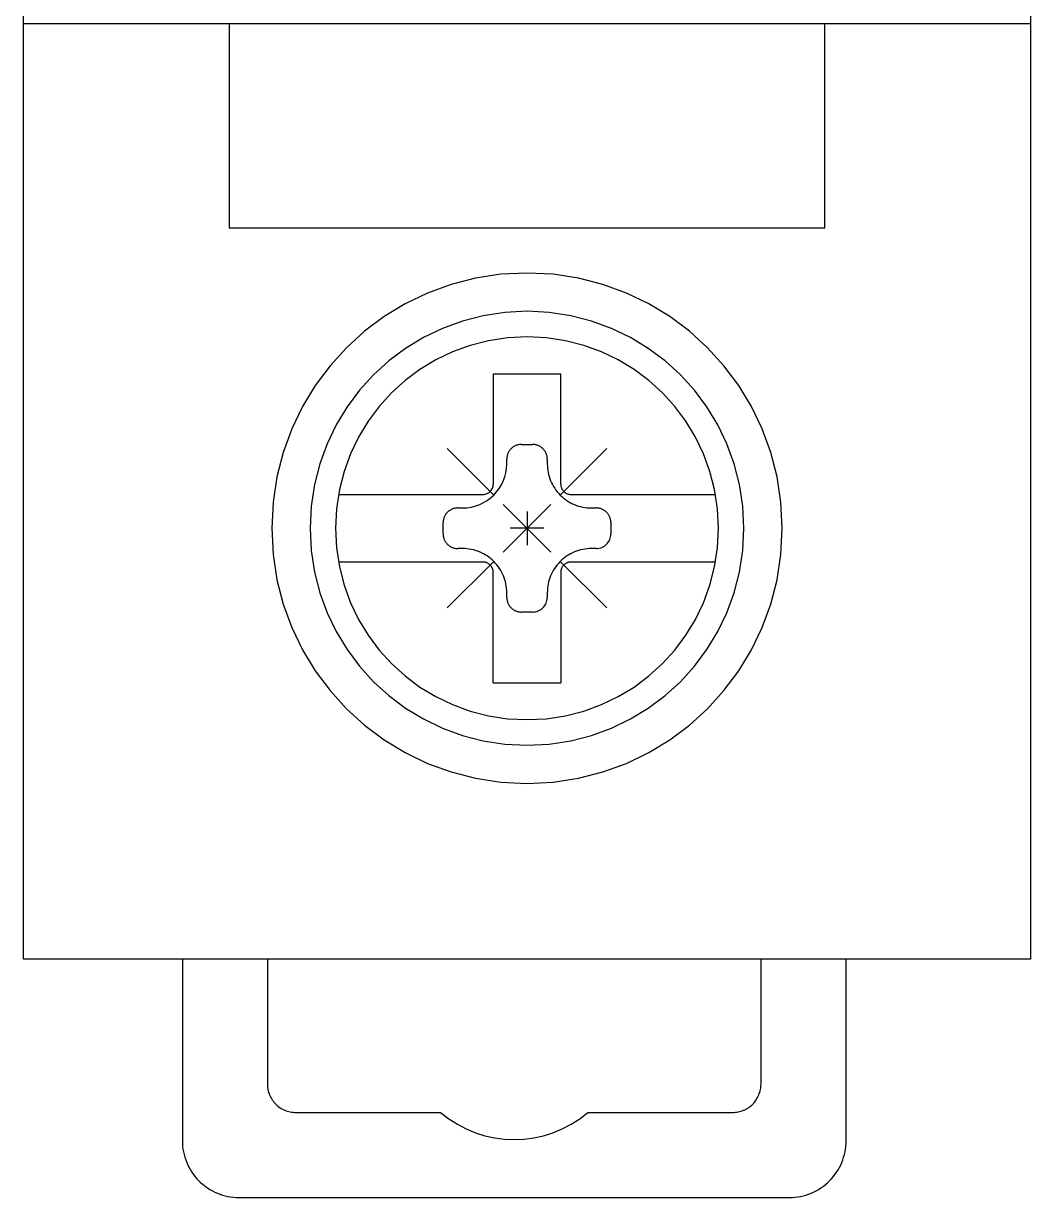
# Model space of a CAD drawing. Header units: millimetres. Extents: x 173893 to 258446, y -176540 to -123824.
# Drawn here: x 192783.02 to 192800.99, y -162010.49 to -161989.53 of the extents above; entities that cross this region are included whole.
import ezdxf

# ---------------------------------------------------------------- set-up
doc = ezdxf.new("R2010")
doc.units = ezdxf.units.MM
doc.header["$LTSCALE"] = 3

msp = doc.modelspace()

# ---------------------------------------------------------------- linework, layer by layer
for p, q in [((192783.023, -162006.235), (192783.023, -161926.754)), ((192800.995, -161926.754), (192800.995, -162006.235)), ((192783.023, -161989.529), (192800.995, -161989.529)), ((192786.693, -161989.529), (192786.693, -161993.174)), ((192797.324, -161993.174), (192797.324, -161989.529)), ((192786.693, -161993.174), (192797.324, -161993.174)), ((192791.09, -161994.076), (192790.654, -161994.188)), ((192791.543, -161994.007), (192791.09, -161994.076)), ((192792.009, -161993.984), (192791.543, -161994.007)), ((192792.474, -161994.007), (192792.009, -161993.984)), ((192792.009, -161993.984), (192792.009, -161993.984)), ((192792.927, -161994.076), (192792.474, -161994.007)), ((192793.363, -161994.188), (192792.927, -161994.076)), ((192790.654, -161994.188), (192790.235, -161994.342)), ((192793.782, -161994.342), (192793.363, -161994.188)), ((192789.837, -161994.534), (192789.461, -161994.762)), ((192790.235, -161994.342), (192789.837, -161994.534)), ((192794.18, -161994.534), (192793.782, -161994.342)), ((192794.556, -161994.762), (192794.18, -161994.534)), ((192791.228, -161994.746), (192790.857, -161994.841)), ((192791.613, -161994.687), (192791.228, -161994.746)), ((192792.009, -161994.667), (192791.613, -161994.687)), ((192792.404, -161994.687), (192792.009, -161994.667)), ((192792.009, -161994.667), (192792.009, -161994.667)), ((192792.789, -161994.746), (192792.404, -161994.687)), ((192793.16, -161994.841), (192792.789, -161994.746)), ((192789.461, -161994.762), (192789.11, -161995.024)), ((192790.857, -161994.841), (192790.501, -161994.972)), ((192793.516, -161994.972), (192793.16, -161994.841)), ((192794.907, -161995.024), (192794.556, -161994.762)), ((192789.11, -161995.024), (192788.787, -161995.318)), ((192790.162, -161995.135), (192789.843, -161995.329)), ((192790.501, -161994.972), (192790.162, -161995.135)), ((192791.659, -161995.14), (192791.32, -161995.192)), ((192792.009, -161995.123), (192791.659, -161995.14)), ((192792.358, -161995.14), (192792.009, -161995.123)), ((192792.009, -161995.123), (192792.009, -161995.123)), ((192792.697, -161995.192), (192792.358, -161995.14)), ((192793.854, -161995.135), (192793.516, -161994.972)), ((192794.174, -161995.329), (192793.854, -161995.135)), ((192795.23, -161995.318), (192794.907, -161995.024)), ((192788.787, -161995.318), (192788.493, -161995.642)), ((192789.843, -161995.329), (192789.545, -161995.552)), ((192790.992, -161995.276), (192790.678, -161995.391)), ((192791.32, -161995.192), (192790.992, -161995.276)), ((192793.025, -161995.276), (192792.697, -161995.192)), ((192793.339, -161995.391), (192793.025, -161995.276)), ((192794.472, -161995.552), (192794.174, -161995.329)), ((192795.524, -161995.642), (192795.23, -161995.318)), ((192789.545, -161995.552), (192789.27, -161995.802)), ((192790.38, -161995.535), (192790.098, -161995.706)), ((192790.678, -161995.391), (192790.38, -161995.535)), ((192793.637, -161995.535), (192793.339, -161995.391)), ((192793.919, -161995.706), (192793.637, -161995.535)), ((192794.747, -161995.802), (192794.472, -161995.552)), ((192788.493, -161995.642), (192788.23, -161995.993)), ((192790.098, -161995.706), (192789.835, -161995.903)), ((192791.405, -161995.782), (192791.405, -161997.754)), ((192791.405, -161995.782), (192792.612, -161995.782)), ((192792.612, -161997.754), (192792.612, -161995.782)), ((192794.182, -161995.903), (192793.919, -161995.706)), ((192795.787, -161995.993), (192795.524, -161995.642)), ((192788.23, -161995.993), (192788.002, -161996.368)), ((192789.27, -161995.802), (192789.02, -161996.076)), ((192789.835, -161995.903), (192789.592, -161996.124)), ((192794.425, -161996.124), (192794.182, -161995.903)), ((192794.997, -161996.076), (192794.747, -161995.802)), ((192796.015, -161996.368), (192795.787, -161995.993)), ((192789.02, -161996.076), (192788.797, -161996.375)), ((192789.592, -161996.124), (192789.372, -161996.366)), ((192794.645, -161996.366), (192794.425, -161996.124)), ((192795.22, -161996.375), (192794.997, -161996.076)), ((192788.002, -161996.368), (192787.81, -161996.767)), ((192788.797, -161996.375), (192788.603, -161996.694)), ((192789.372, -161996.366), (192789.175, -161996.629)), ((192794.842, -161996.629), (192794.645, -161996.366)), ((192795.414, -161996.694), (192795.22, -161996.375)), ((192796.207, -161996.767), (192796.015, -161996.368)), ((192789.175, -161996.629), (192789.004, -161996.911)), ((192795.013, -161996.911), (192794.842, -161996.629)), ((192787.81, -161996.767), (192787.657, -161997.185)), ((192788.603, -161996.694), (192788.44, -161997.033)), ((192795.577, -161997.033), (192795.414, -161996.694)), ((192796.36, -161997.185), (192796.207, -161996.767)), ((192788.44, -161997.033), (192788.31, -161997.388)), ((192789.004, -161996.911), (192788.86, -161997.21)), ((192791.845, -161997.051), (192791.833, -161997.055)), ((192791.858, -161997.049), (192791.845, -161997.051)), ((192791.87, -161997.046), (192791.858, -161997.049)), ((192791.883, -161997.045), (192791.87, -161997.046)), ((192791.896, -161997.044), (192791.883, -161997.045)), ((192791.909, -161997.044), (192791.896, -161997.044)), ((192791.909, -161997.044), (192791.909, -161997.044)), ((192791.909, -161997.044), (192792.108, -161997.044)), ((192792.121, -161997.044), (192792.108, -161997.044)), ((192792.134, -161997.045), (192792.121, -161997.044)), ((192792.147, -161997.046), (192792.134, -161997.045)), ((192792.16, -161997.049), (192792.147, -161997.046)), ((192792.172, -161997.051), (192792.16, -161997.049)), ((192792.184, -161997.055), (192792.172, -161997.051)), ((192795.157, -161997.21), (192795.013, -161996.911)), ((192795.707, -161997.388), (192795.577, -161997.033)), ((192787.657, -161997.185), (192787.545, -161997.622)), ((192788.86, -161997.21), (192788.745, -161997.524)), ((192790.586, -161997.117), (192791.405, -161997.937)), ((192791.652, -161997.254), (192791.649, -161997.267)), ((192791.654, -161997.242), (192791.652, -161997.254)), ((192791.658, -161997.23), (192791.654, -161997.242)), ((192791.662, -161997.217), (192791.658, -161997.23)), ((192791.667, -161997.205), (192791.662, -161997.217)), ((192791.672, -161997.194), (192791.667, -161997.205)), ((192791.677, -161997.182), (192791.672, -161997.194)), ((192791.684, -161997.171), (192791.677, -161997.182)), ((192791.691, -161997.16), (192791.684, -161997.171)), ((192791.698, -161997.15), (192791.691, -161997.16)), ((192791.706, -161997.14), (192791.698, -161997.15)), ((192791.714, -161997.13), (192791.706, -161997.14)), ((192791.724, -161997.12), (192791.714, -161997.13)), ((192791.733, -161997.111), (192791.724, -161997.12)), ((192791.724, -161997.12), (192791.724, -161997.12)), ((192791.743, -161997.103), (192791.733, -161997.111)), ((192791.753, -161997.095), (192791.743, -161997.103)), ((192791.763, -161997.088), (192791.753, -161997.095)), ((192791.774, -161997.081), (192791.763, -161997.088)), ((192791.785, -161997.074), (192791.774, -161997.081)), ((192791.797, -161997.069), (192791.785, -161997.074)), ((192791.809, -161997.063), (192791.797, -161997.069)), ((192791.821, -161997.059), (192791.809, -161997.063)), ((192791.833, -161997.055), (192791.821, -161997.059)), ((192792.197, -161997.059), (192792.184, -161997.055)), ((192792.209, -161997.063), (192792.197, -161997.059)), ((192792.22, -161997.069), (192792.209, -161997.063)), ((192792.232, -161997.074), (192792.22, -161997.069)), ((192792.243, -161997.081), (192792.232, -161997.074)), ((192792.254, -161997.088), (192792.243, -161997.081)), ((192792.264, -161997.095), (192792.254, -161997.088)), ((192792.275, -161997.103), (192792.264, -161997.095)), ((192792.284, -161997.111), (192792.275, -161997.103)), ((192792.294, -161997.12), (192792.284, -161997.111)), ((192792.303, -161997.13), (192792.294, -161997.12)), ((192792.294, -161997.12), (192792.294, -161997.12)), ((192792.311, -161997.14), (192792.303, -161997.13)), ((192792.319, -161997.15), (192792.311, -161997.14)), ((192792.327, -161997.16), (192792.319, -161997.15)), ((192792.333, -161997.171), (192792.327, -161997.16)), ((192792.34, -161997.182), (192792.333, -161997.171)), ((192792.345, -161997.194), (192792.34, -161997.182)), ((192792.351, -161997.205), (192792.345, -161997.194)), ((192792.355, -161997.217), (192792.351, -161997.205)), ((192792.359, -161997.23), (192792.355, -161997.217)), ((192792.363, -161997.242), (192792.359, -161997.23)), ((192792.366, -161997.254), (192792.363, -161997.242)), ((192792.368, -161997.267), (192792.366, -161997.254)), ((192792.612, -161997.937), (192793.431, -161997.117)), ((192795.272, -161997.524), (192795.157, -161997.21)), ((192796.472, -161997.622), (192796.36, -161997.185)), ((192788.31, -161997.388), (192788.214, -161997.76)), ((192791.631, -161997.549), (192791.642, -161997.471)), ((192791.642, -161997.471), (192791.647, -161997.391)), ((192791.648, -161997.28), (192791.647, -161997.293)), ((192791.647, -161997.293), (192791.647, -161997.306)), ((192791.647, -161997.391), (192791.647, -161997.306)), ((192791.649, -161997.267), (192791.648, -161997.28)), ((192792.369, -161997.28), (192792.368, -161997.267)), ((192792.37, -161997.293), (192792.369, -161997.28)), ((192792.371, -161997.306), (192792.37, -161997.293)), ((192792.371, -161997.306), (192792.371, -161997.391)), ((192792.371, -161997.306), (192792.371, -161997.306)), ((192792.371, -161997.391), (192792.371, -161997.391)), ((192792.371, -161997.391), (192792.372, -161997.43)), ((192792.372, -161997.43), (192792.374, -161997.468)), ((192792.374, -161997.468), (192792.379, -161997.507)), ((192795.803, -161997.76), (192795.707, -161997.388)), ((192787.545, -161997.622), (192787.476, -161998.074)), ((192788.745, -161997.524), (192788.661, -161997.851)), ((192791.585, -161997.697), (192791.611, -161997.625)), ((192791.611, -161997.625), (192791.631, -161997.549)), ((192792.379, -161997.507), (192792.386, -161997.545)), ((192792.386, -161997.545), (192792.394, -161997.582)), ((192792.394, -161997.582), (192792.405, -161997.619)), ((192792.405, -161997.619), (192792.417, -161997.656)), ((192792.417, -161997.656), (192792.431, -161997.692)), ((192795.356, -161997.851), (192795.272, -161997.524)), ((192796.541, -161998.074), (192796.472, -161997.622)), ((192788.214, -161997.76), (192788.156, -161998.144)), ((192788.661, -161997.851), (192788.609, -161998.191)), ((192791.339, -161997.895), (192791.352, -161997.883)), ((192791.352, -161997.883), (192791.363, -161997.87)), ((192791.363, -161997.87), (192791.374, -161997.856)), ((192791.374, -161997.856), (192791.383, -161997.841)), ((192791.383, -161997.841), (192791.391, -161997.825)), ((192791.391, -161997.825), (192791.397, -161997.808)), ((192791.397, -161997.808), (192791.402, -161997.791)), ((192791.402, -161997.791), (192791.404, -161997.773)), ((192791.404, -161997.773), (192791.405, -161997.754)), ((192791.416, -161997.947), (192791.467, -161997.891)), ((192791.467, -161997.891), (192791.512, -161997.831)), ((192791.512, -161997.831), (192791.551, -161997.766)), ((192791.551, -161997.766), (192791.585, -161997.697)), ((192792.431, -161997.692), (192792.446, -161997.727)), ((192792.446, -161997.727), (192792.463, -161997.761)), ((192792.463, -161997.761), (192792.482, -161997.795)), ((192792.482, -161997.795), (192792.503, -161997.827)), ((192792.503, -161997.827), (192792.525, -161997.859)), ((192792.525, -161997.859), (192792.549, -161997.889)), ((192792.549, -161997.889), (192792.574, -161997.919)), ((192792.612, -161997.754), (192792.612, -161997.754)), ((192792.612, -161997.754), (192792.612, -161997.763)), ((192792.612, -161997.763), (192792.613, -161997.772)), ((192792.613, -161997.772), (192792.614, -161997.781)), ((192792.614, -161997.781), (192792.615, -161997.79)), ((192792.615, -161997.79), (192792.617, -161997.798)), ((192792.617, -161997.798), (192792.62, -161997.807)), ((192792.62, -161997.807), (192792.622, -161997.816)), ((192792.622, -161997.816), (192792.626, -161997.824)), ((192792.626, -161997.824), (192792.629, -161997.832)), ((192792.629, -161997.832), (192792.633, -161997.84)), ((192792.633, -161997.84), (192792.638, -161997.848)), ((192792.638, -161997.848), (192792.642, -161997.855)), ((192792.642, -161997.855), (192792.648, -161997.863)), ((192792.648, -161997.863), (192792.653, -161997.87)), ((192792.653, -161997.87), (192792.659, -161997.876)), ((192792.659, -161997.876), (192792.665, -161997.883)), ((192792.665, -161997.883), (192792.665, -161997.883)), ((192792.665, -161997.883), (192792.672, -161997.889)), ((192792.672, -161997.889), (192792.679, -161997.895)), ((192795.408, -161998.191), (192795.356, -161997.851)), ((192795.861, -161998.144), (192795.803, -161997.76)), ((192787.476, -161998.074), (192787.452, -161998.54)), ((192788.645, -161997.937), (192791.223, -161997.937)), ((192791.166, -161998.116), (192791.234, -161998.083)), ((192791.223, -161997.937), (192791.242, -161997.935)), ((192791.223, -161997.937), (192791.223, -161997.937)), ((192791.234, -161998.083), (192791.299, -161998.043)), ((192791.242, -161997.935), (192791.26, -161997.933)), ((192791.26, -161997.933), (192791.277, -161997.928)), ((192791.277, -161997.928), (192791.294, -161997.922)), ((192791.294, -161997.922), (192791.31, -161997.914)), ((192791.299, -161998.043), (192791.36, -161997.998)), ((192791.31, -161997.914), (192791.325, -161997.905)), ((192791.325, -161997.905), (192791.339, -161997.895)), ((192791.36, -161997.998), (192791.416, -161997.947)), ((192792.574, -161997.919), (192792.601, -161997.947)), ((192792.601, -161997.947), (192792.601, -161997.947)), ((192792.601, -161997.947), (192792.63, -161997.974)), ((192792.63, -161997.974), (192792.659, -161998)), ((192792.659, -161998), (192792.689, -161998.023)), ((192792.679, -161997.895), (192792.686, -161997.901)), ((192792.686, -161997.901), (192792.693, -161997.906)), ((192792.689, -161998.023), (192792.721, -161998.046)), ((192792.693, -161997.906), (192792.7, -161997.911)), ((192792.7, -161997.911), (192792.708, -161997.915)), ((192792.708, -161997.915), (192792.716, -161997.919)), ((192792.716, -161997.919), (192792.724, -161997.923)), ((192792.721, -161998.046), (192792.754, -161998.066)), ((192792.724, -161997.923), (192792.733, -161997.926)), ((192792.733, -161997.926), (192792.741, -161997.929)), ((192792.741, -161997.929), (192792.75, -161997.931)), ((192792.75, -161997.931), (192792.758, -161997.933)), ((192792.754, -161998.066), (192792.787, -161998.085)), ((192792.758, -161997.933), (192792.767, -161997.934)), ((192792.767, -161997.934), (192792.776, -161997.936)), ((192792.776, -161997.936), (192792.785, -161997.936)), ((192792.785, -161997.936), (192792.794, -161997.937)), ((192792.787, -161998.085), (192792.821, -161998.102)), ((192792.794, -161997.937), (192795.372, -161997.937)), ((192796.565, -161998.54), (192796.541, -161998.074)), ((192788.156, -161998.144), (192788.136, -161998.54)), ((192788.609, -161998.191), (192788.591, -161998.54)), ((192790.549, -161998.305), (192790.543, -161998.317)), ((192790.556, -161998.295), (192790.549, -161998.305)), ((192790.563, -161998.284), (192790.556, -161998.295)), ((192790.572, -161998.274), (192790.563, -161998.284)), ((192790.58, -161998.264), (192790.572, -161998.274)), ((192790.589, -161998.255), (192790.58, -161998.264)), ((192790.598, -161998.246), (192790.589, -161998.255)), ((192790.589, -161998.255), (192790.589, -161998.255)), ((192790.608, -161998.237), (192790.598, -161998.246)), ((192790.618, -161998.229), (192790.608, -161998.237)), ((192790.629, -161998.222), (192790.618, -161998.229)), ((192790.64, -161998.215), (192790.629, -161998.222)), ((192790.651, -161998.209), (192790.64, -161998.215)), ((192790.662, -161998.203), (192790.651, -161998.209)), ((192790.674, -161998.198), (192790.662, -161998.203)), ((192790.686, -161998.193), (192790.674, -161998.198)), ((192790.698, -161998.189), (192790.686, -161998.193)), ((192790.71, -161998.186), (192790.698, -161998.189)), ((192790.723, -161998.183), (192790.71, -161998.186)), ((192790.736, -161998.181), (192790.723, -161998.183)), ((192790.749, -161998.179), (192790.736, -161998.181)), ((192790.761, -161998.178), (192790.749, -161998.179)), ((192790.775, -161998.178), (192790.761, -161998.178)), ((192790.775, -161998.178), (192790.859, -161998.178)), ((192790.775, -161998.178), (192790.775, -161998.178)), ((192790.859, -161998.178), (192790.94, -161998.174)), ((192790.859, -161998.178), (192790.859, -161998.178)), ((192790.94, -161998.174), (192791.018, -161998.162)), ((192791.018, -161998.162), (192791.093, -161998.142)), ((192791.093, -161998.142), (192791.166, -161998.116)), ((192791.582, -161998.967), (192792.435, -161998.113)), ((192791.582, -161998.113), (192792.435, -161998.967)), ((192792.009, -161998.238), (192792.009, -161998.842)), ((192792.821, -161998.102), (192792.857, -161998.118)), ((192792.857, -161998.118), (192792.892, -161998.132)), ((192792.892, -161998.132), (192792.929, -161998.144)), ((192792.929, -161998.144), (192792.966, -161998.154)), ((192792.966, -161998.154), (192793.004, -161998.163)), ((192793.004, -161998.163), (192793.042, -161998.169)), ((192793.042, -161998.169), (192793.08, -161998.174)), ((192793.08, -161998.174), (192793.119, -161998.177)), ((192793.119, -161998.177), (192793.158, -161998.178)), ((192793.158, -161998.178), (192793.243, -161998.178)), ((192793.256, -161998.178), (192793.243, -161998.178)), ((192793.269, -161998.179), (192793.256, -161998.178)), ((192793.281, -161998.181), (192793.269, -161998.179)), ((192793.294, -161998.183), (192793.281, -161998.181)), ((192793.307, -161998.186), (192793.294, -161998.183)), ((192793.319, -161998.189), (192793.307, -161998.186)), ((192793.331, -161998.193), (192793.319, -161998.189)), ((192793.343, -161998.198), (192793.331, -161998.193)), ((192793.355, -161998.203), (192793.343, -161998.198)), ((192793.366, -161998.209), (192793.355, -161998.203)), ((192793.377, -161998.215), (192793.366, -161998.209)), ((192793.388, -161998.222), (192793.377, -161998.215)), ((192793.399, -161998.229), (192793.388, -161998.222)), ((192793.409, -161998.237), (192793.399, -161998.229)), ((192793.419, -161998.246), (192793.409, -161998.237)), ((192793.428, -161998.255), (192793.419, -161998.246)), ((192793.437, -161998.264), (192793.428, -161998.255)), ((192793.428, -161998.255), (192793.428, -161998.255)), ((192793.446, -161998.274), (192793.437, -161998.264)), ((192793.454, -161998.284), (192793.446, -161998.274)), ((192793.461, -161998.295), (192793.454, -161998.284)), ((192793.468, -161998.305), (192793.461, -161998.295)), ((192793.474, -161998.317), (192793.468, -161998.305)), ((192795.426, -161998.54), (192795.408, -161998.191)), ((192795.881, -161998.54), (192795.861, -161998.144)), ((192790.513, -161998.414), (192790.512, -161998.427)), ((192790.512, -161998.427), (192790.512, -161998.44)), ((192790.512, -161998.64), (192790.512, -161998.44)), ((192790.515, -161998.401), (192790.513, -161998.414)), ((192790.517, -161998.389), (192790.515, -161998.401)), ((192790.52, -161998.376), (192790.517, -161998.389)), ((192790.523, -161998.364), (192790.52, -161998.376)), ((192790.527, -161998.352), (192790.523, -161998.364)), ((192790.532, -161998.34), (192790.527, -161998.352)), ((192790.537, -161998.328), (192790.532, -161998.34)), ((192790.543, -161998.317), (192790.537, -161998.328)), ((192793.48, -161998.328), (192793.474, -161998.317)), ((192793.485, -161998.34), (192793.48, -161998.328)), ((192793.49, -161998.352), (192793.485, -161998.34)), ((192793.494, -161998.364), (192793.49, -161998.352)), ((192793.497, -161998.376), (192793.494, -161998.364)), ((192793.5, -161998.389), (192793.497, -161998.376)), ((192793.502, -161998.401), (192793.5, -161998.389)), ((192793.504, -161998.414), (192793.502, -161998.401)), ((192793.505, -161998.427), (192793.504, -161998.414)), ((192793.505, -161998.44), (192793.505, -161998.427)), ((192793.505, -161998.44), (192793.505, -161998.44)), ((192793.505, -161998.44), (192793.505, -161998.64)), ((192787.452, -161998.54), (192787.452, -161998.54)), ((192787.452, -161998.54), (192787.476, -161999.006)), ((192788.136, -161998.54), (192788.136, -161998.54)), ((192788.136, -161998.54), (192788.156, -161998.936)), ((192788.591, -161998.54), (192788.591, -161998.54)), ((192788.591, -161998.54), (192788.609, -161998.889)), ((192790.512, -161998.64), (192790.512, -161998.64)), ((192790.512, -161998.64), (192790.512, -161998.653)), ((192790.512, -161998.653), (192790.513, -161998.666)), ((192790.513, -161998.666), (192790.515, -161998.678)), ((192790.515, -161998.678), (192790.517, -161998.691)), ((192790.517, -161998.691), (192790.52, -161998.704)), ((192790.52, -161998.704), (192790.523, -161998.716)), ((192790.523, -161998.716), (192790.527, -161998.728)), ((192790.527, -161998.728), (192790.532, -161998.74)), ((192792.31, -161998.54), (192791.707, -161998.54)), ((192793.485, -161998.742), (192793.493, -161998.718)), ((192793.493, -161998.718), (192793.5, -161998.693)), ((192793.5, -161998.693), (192793.504, -161998.667)), ((192793.504, -161998.667), (192793.505, -161998.64)), ((192795.408, -161998.889), (192795.426, -161998.54)), ((192795.426, -161998.54), (192795.426, -161998.54)), ((192795.861, -161998.936), (192795.881, -161998.54)), ((192795.881, -161998.54), (192795.881, -161998.54)), ((192796.541, -161999.006), (192796.565, -161998.54)), ((192796.565, -161998.54), (192796.565, -161998.54)), ((192788.156, -161998.936), (192788.214, -161999.321)), ((192788.609, -161998.889), (192788.661, -161999.229)), ((192790.532, -161998.74), (192790.537, -161998.752)), ((192790.537, -161998.752), (192790.543, -161998.763)), ((192790.543, -161998.763), (192790.549, -161998.774)), ((192790.549, -161998.774), (192790.556, -161998.785)), ((192790.556, -161998.785), (192790.563, -161998.796)), ((192790.563, -161998.796), (192790.572, -161998.806)), ((192790.572, -161998.806), (192790.58, -161998.816)), ((192790.58, -161998.816), (192790.589, -161998.825)), ((192790.589, -161998.825), (192790.589, -161998.825)), ((192790.589, -161998.825), (192790.598, -161998.834)), ((192790.598, -161998.834), (192790.608, -161998.843)), ((192790.608, -161998.843), (192790.618, -161998.851)), ((192790.618, -161998.851), (192790.629, -161998.858)), ((192790.629, -161998.858), (192790.64, -161998.865)), ((192790.64, -161998.865), (192790.651, -161998.871)), ((192790.651, -161998.871), (192790.662, -161998.877)), ((192790.662, -161998.877), (192790.674, -161998.882)), ((192790.674, -161998.882), (192790.686, -161998.887)), ((192790.686, -161998.887), (192790.698, -161998.891)), ((192790.698, -161998.891), (192790.71, -161998.894)), ((192790.71, -161998.894), (192790.723, -161998.897)), ((192790.723, -161998.897), (192790.736, -161998.899)), ((192790.736, -161998.899), (192790.749, -161998.901)), ((192790.749, -161998.901), (192790.761, -161998.902)), ((192790.761, -161998.902), (192790.775, -161998.902)), ((192790.859, -161998.902), (192790.775, -161998.902)), ((192790.898, -161998.903), (192790.859, -161998.902)), ((192790.937, -161998.906), (192790.898, -161998.903)), ((192790.975, -161998.911), (192790.937, -161998.906)), ((192791.014, -161998.917), (192790.975, -161998.911)), ((192791.051, -161998.926), (192791.014, -161998.917)), ((192791.088, -161998.936), (192791.051, -161998.926)), ((192791.125, -161998.948), (192791.088, -161998.936)), ((192792.929, -161998.936), (192792.892, -161998.948)), ((192792.966, -161998.926), (192792.929, -161998.936)), ((192793.004, -161998.917), (192792.966, -161998.926)), ((192793.042, -161998.911), (192793.004, -161998.917)), ((192793.08, -161998.906), (192793.042, -161998.911)), ((192793.119, -161998.903), (192793.08, -161998.906)), ((192793.158, -161998.902), (192793.119, -161998.903)), ((192793.243, -161998.902), (192793.158, -161998.902)), ((192793.158, -161998.902), (192793.158, -161998.902)), ((192793.243, -161998.902), (192793.269, -161998.901)), ((192793.243, -161998.902), (192793.243, -161998.902)), ((192793.269, -161998.901), (192793.296, -161998.897)), ((192793.296, -161998.897), (192793.321, -161998.89)), ((192793.321, -161998.89), (192793.345, -161998.882)), ((192793.345, -161998.882), (192793.368, -161998.87)), ((192793.368, -161998.87), (192793.389, -161998.857)), ((192793.389, -161998.857), (192793.41, -161998.842)), ((192793.41, -161998.842), (192793.428, -161998.825)), ((192793.428, -161998.825), (192793.445, -161998.807)), ((192793.445, -161998.807), (192793.46, -161998.786)), ((192793.46, -161998.786), (192793.473, -161998.765)), ((192793.473, -161998.765), (192793.485, -161998.742)), ((192795.356, -161999.229), (192795.408, -161998.889)), ((192795.803, -161999.321), (192795.861, -161998.936)), ((192787.476, -161999.006), (192787.545, -161999.458)), ((192791.223, -161999.144), (192788.645, -161999.144)), ((192790.586, -161999.963), (192791.405, -161999.144)), ((192791.161, -161998.962), (192791.125, -161998.948)), ((192791.196, -161998.978), (192791.161, -161998.962)), ((192791.23, -161998.995), (192791.196, -161998.978)), ((192791.232, -161999.144), (192791.223, -161999.144)), ((192791.263, -161999.014), (192791.23, -161998.995)), ((192791.241, -161999.145), (192791.232, -161999.144)), ((192791.25, -161999.146), (192791.241, -161999.145)), ((192791.259, -161999.147), (192791.25, -161999.146)), ((192791.267, -161999.149), (192791.259, -161999.147)), ((192791.296, -161999.034), (192791.263, -161999.014)), ((192791.328, -161999.057), (192791.296, -161999.034)), ((192791.358, -161999.08), (192791.328, -161999.057)), ((192791.388, -161999.106), (192791.358, -161999.08)), ((192791.416, -161999.133), (192791.388, -161999.106)), ((192791.443, -161999.161), (192791.416, -161999.133)), ((192791.416, -161999.133), (192791.416, -161999.133)), ((192792.601, -161999.133), (192792.574, -161999.161)), ((192792.63, -161999.106), (192792.601, -161999.133)), ((192792.601, -161999.133), (192792.601, -161999.133)), ((192792.612, -161999.144), (192793.431, -161999.963)), ((192792.659, -161999.08), (192792.63, -161999.106)), ((192792.689, -161999.057), (192792.659, -161999.08)), ((192792.721, -161999.034), (192792.689, -161999.057)), ((192792.754, -161999.014), (192792.721, -161999.034)), ((192792.758, -161999.147), (192792.75, -161999.149)), ((192792.787, -161998.995), (192792.754, -161999.014)), ((192792.767, -161999.146), (192792.758, -161999.147)), ((192792.776, -161999.145), (192792.767, -161999.146)), ((192792.785, -161999.144), (192792.776, -161999.145)), ((192792.794, -161999.144), (192792.785, -161999.144)), ((192792.821, -161998.978), (192792.787, -161998.995)), ((192792.794, -161999.144), (192792.794, -161999.144)), ((192795.372, -161999.144), (192792.794, -161999.144)), ((192792.857, -161998.962), (192792.821, -161998.978)), ((192792.892, -161998.948), (192792.857, -161998.962)), ((192796.472, -161999.458), (192796.541, -161999.006)), ((192788.214, -161999.321), (192788.31, -161999.692)), ((192788.661, -161999.229), (192788.745, -161999.556)), ((192791.276, -161999.151), (192791.267, -161999.149)), ((192791.284, -161999.154), (192791.276, -161999.151)), ((192791.293, -161999.158), (192791.284, -161999.154)), ((192791.301, -161999.161), (192791.293, -161999.158)), ((192791.309, -161999.165), (192791.301, -161999.161)), ((192791.316, -161999.169), (192791.309, -161999.165)), ((192791.324, -161999.174), (192791.316, -161999.169)), ((192791.331, -161999.179), (192791.324, -161999.174)), ((192791.338, -161999.185), (192791.331, -161999.179)), ((192791.345, -161999.191), (192791.338, -161999.185)), ((192791.352, -161999.197), (192791.345, -161999.191)), ((192791.358, -161999.204), (192791.352, -161999.197)), ((192791.352, -161999.197), (192791.352, -161999.197)), ((192791.364, -161999.21), (192791.358, -161999.204)), ((192791.369, -161999.217), (192791.364, -161999.21)), ((192791.375, -161999.225), (192791.369, -161999.217)), ((192791.379, -161999.232), (192791.375, -161999.225)), ((192791.384, -161999.24), (192791.379, -161999.232)), ((192791.388, -161999.248), (192791.384, -161999.24)), ((192791.391, -161999.256), (192791.388, -161999.248)), ((192791.395, -161999.264), (192791.391, -161999.256)), ((192791.397, -161999.273), (192791.395, -161999.264)), ((192791.4, -161999.281), (192791.397, -161999.273)), ((192791.402, -161999.29), (192791.4, -161999.281)), ((192791.403, -161999.299), (192791.402, -161999.29)), ((192791.404, -161999.308), (192791.403, -161999.299)), ((192791.405, -161999.317), (192791.404, -161999.308)), ((192791.405, -161999.326), (192791.405, -161999.317)), ((192791.405, -161999.326), (192791.405, -161999.326)), ((192791.405, -162001.298), (192791.405, -161999.326)), ((192791.468, -161999.191), (192791.443, -161999.161)), ((192791.492, -161999.221), (192791.468, -161999.191)), ((192791.514, -161999.253), (192791.492, -161999.221)), ((192791.535, -161999.285), (192791.514, -161999.253)), ((192791.554, -161999.319), (192791.535, -161999.285)), ((192791.571, -161999.353), (192791.554, -161999.319)), ((192791.587, -161999.388), (192791.571, -161999.353)), ((192792.446, -161999.353), (192792.431, -161999.388)), ((192792.463, -161999.319), (192792.446, -161999.353)), ((192792.482, -161999.285), (192792.463, -161999.319)), ((192792.503, -161999.253), (192792.482, -161999.285)), ((192792.525, -161999.221), (192792.503, -161999.253)), ((192792.549, -161999.191), (192792.525, -161999.221)), ((192792.574, -161999.161), (192792.549, -161999.191)), ((192792.613, -161999.308), (192792.612, -161999.317)), ((192792.612, -161999.317), (192792.612, -161999.326)), ((192792.612, -161999.326), (192792.612, -162001.298)), ((192792.614, -161999.299), (192792.613, -161999.308)), ((192792.615, -161999.29), (192792.614, -161999.299)), ((192792.617, -161999.281), (192792.615, -161999.29)), ((192792.62, -161999.273), (192792.617, -161999.281)), ((192792.622, -161999.264), (192792.62, -161999.273)), ((192792.626, -161999.256), (192792.622, -161999.264)), ((192792.629, -161999.248), (192792.626, -161999.256)), ((192792.633, -161999.24), (192792.629, -161999.248)), ((192792.638, -161999.232), (192792.633, -161999.24)), ((192792.642, -161999.225), (192792.638, -161999.232)), ((192792.648, -161999.217), (192792.642, -161999.225)), ((192792.653, -161999.21), (192792.648, -161999.217)), ((192792.659, -161999.204), (192792.653, -161999.21)), ((192792.665, -161999.197), (192792.659, -161999.204)), ((192792.672, -161999.191), (192792.665, -161999.197)), ((192792.665, -161999.197), (192792.665, -161999.197)), ((192792.679, -161999.185), (192792.672, -161999.191)), ((192792.686, -161999.179), (192792.679, -161999.185)), ((192792.693, -161999.174), (192792.686, -161999.179)), ((192792.7, -161999.169), (192792.693, -161999.174)), ((192792.708, -161999.165), (192792.7, -161999.169)), ((192792.716, -161999.161), (192792.708, -161999.165)), ((192792.724, -161999.158), (192792.716, -161999.161)), ((192792.733, -161999.154), (192792.724, -161999.158)), ((192792.741, -161999.151), (192792.733, -161999.154)), ((192792.75, -161999.149), (192792.741, -161999.151)), ((192795.272, -161999.556), (192795.356, -161999.229)), ((192795.707, -161999.692), (192795.803, -161999.321)), ((192787.545, -161999.458), (192787.657, -161999.895)), ((192788.745, -161999.556), (192788.86, -161999.87)), ((192791.6, -161999.424), (192791.587, -161999.388)), ((192791.612, -161999.46), (192791.6, -161999.424)), ((192791.623, -161999.497), (192791.612, -161999.46)), ((192791.631, -161999.535), (192791.623, -161999.497)), ((192791.638, -161999.573), (192791.631, -161999.535)), ((192792.386, -161999.535), (192792.379, -161999.573)), ((192792.394, -161999.497), (192792.386, -161999.535)), ((192792.405, -161999.46), (192792.394, -161999.497)), ((192792.417, -161999.424), (192792.405, -161999.46)), ((192792.431, -161999.388), (192792.417, -161999.424)), ((192795.157, -161999.87), (192795.272, -161999.556)), ((192796.36, -161999.895), (192796.472, -161999.458)), ((192788.31, -161999.692), (192788.44, -162000.048)), ((192791.643, -161999.612), (192791.638, -161999.573)), ((192791.646, -161999.65), (192791.643, -161999.612)), ((192791.647, -161999.69), (192791.646, -161999.65)), ((192791.647, -161999.774), (192791.647, -161999.69)), ((192791.647, -161999.69), (192791.647, -161999.69)), ((192791.647, -161999.774), (192791.647, -161999.774)), ((192791.647, -161999.774), (192791.647, -161999.787)), ((192792.369, -161999.801), (192792.371, -161999.774)), ((192792.372, -161999.65), (192792.371, -161999.69)), ((192792.371, -161999.69), (192792.371, -161999.774)), ((192792.374, -161999.612), (192792.372, -161999.65)), ((192792.379, -161999.573), (192792.374, -161999.612)), ((192795.577, -162000.048), (192795.707, -161999.692)), ((192787.657, -161999.895), (192787.81, -162000.313)), ((192788.86, -161999.87), (192789.004, -162000.169)), ((192791.647, -161999.787), (192791.648, -161999.8)), ((192791.648, -161999.8), (192791.649, -161999.813)), ((192791.649, -161999.813), (192791.652, -161999.826)), ((192791.652, -161999.826), (192791.654, -161999.838)), ((192791.654, -161999.838), (192791.658, -161999.85)), ((192791.658, -161999.85), (192791.662, -161999.862)), ((192791.662, -161999.862), (192791.667, -161999.875)), ((192791.667, -161999.875), (192791.672, -161999.886)), ((192791.672, -161999.886), (192791.677, -161999.898)), ((192791.677, -161999.898), (192791.684, -161999.909)), ((192791.684, -161999.909), (192791.691, -161999.92)), ((192791.691, -161999.92), (192791.698, -161999.93)), ((192791.698, -161999.93), (192791.706, -161999.94)), ((192791.706, -161999.94), (192791.714, -161999.95)), ((192791.714, -161999.95), (192791.724, -161999.96)), ((192791.724, -161999.96), (192791.724, -161999.96)), ((192791.724, -161999.96), (192791.733, -161999.969)), ((192791.733, -161999.969), (192791.743, -161999.977)), ((192791.743, -161999.977), (192791.753, -161999.985)), ((192791.753, -161999.985), (192791.763, -161999.992)), ((192792.255, -161999.992), (192792.275, -161999.977)), ((192792.275, -161999.977), (192792.294, -161999.96)), ((192792.294, -161999.96), (192792.311, -161999.941)), ((192792.311, -161999.941), (192792.326, -161999.921)), ((192792.326, -161999.921), (192792.339, -161999.899)), ((192792.339, -161999.899), (192792.35, -161999.876)), ((192792.35, -161999.876), (192792.359, -161999.852)), ((192792.359, -161999.852), (192792.365, -161999.827)), ((192792.365, -161999.827), (192792.369, -161999.801)), ((192795.013, -162000.169), (192795.157, -161999.87)), ((192796.207, -162000.314), (192796.36, -161999.895)), ((192788.44, -162000.048), (192788.603, -162000.386)), ((192789.004, -162000.169), (192789.175, -162000.451)), ((192791.763, -161999.992), (192791.774, -161999.999)), ((192791.774, -161999.999), (192791.785, -162000.006)), ((192791.785, -162000.006), (192791.797, -162000.011)), ((192791.797, -162000.011), (192791.809, -162000.017)), ((192791.809, -162000.017), (192791.821, -162000.021)), ((192791.821, -162000.021), (192791.833, -162000.025)), ((192791.833, -162000.025), (192791.845, -162000.028)), ((192791.845, -162000.028), (192791.858, -162000.031)), ((192791.858, -162000.031), (192791.87, -162000.034)), ((192791.87, -162000.034), (192791.883, -162000.035)), ((192791.883, -162000.035), (192791.896, -162000.036)), ((192791.896, -162000.036), (192791.909, -162000.037)), ((192792.108, -162000.037), (192791.909, -162000.037)), ((192792.108, -162000.037), (192792.135, -162000.035)), ((192792.108, -162000.037), (192792.108, -162000.037)), ((192792.135, -162000.035), (192792.161, -162000.031)), ((192792.161, -162000.031), (192792.186, -162000.025)), ((192792.186, -162000.025), (192792.21, -162000.016)), ((192792.21, -162000.016), (192792.233, -162000.005)), ((192792.233, -162000.005), (192792.255, -161999.992)), ((192794.842, -162000.451), (192795.013, -162000.169)), ((192795.414, -162000.386), (192795.577, -162000.048)), ((192787.81, -162000.313), (192788.002, -162000.712)), ((192788.603, -162000.386), (192788.797, -162000.705)), ((192795.22, -162000.705), (192795.414, -162000.386)), ((192796.015, -162000.712), (192796.207, -162000.314)), ((192789.175, -162000.451), (192789.372, -162000.714)), ((192794.645, -162000.714), (192794.842, -162000.451)), ((192788.002, -162000.712), (192788.23, -162001.087)), ((192788.797, -162000.705), (192789.02, -162001.003)), ((192789.372, -162000.714), (192789.592, -162000.956)), ((192794.425, -162000.956), (192794.645, -162000.714)), ((192794.997, -162001.003), (192795.22, -162000.705)), ((192795.787, -162001.087), (192796.015, -162000.712)), ((192789.02, -162001.003), (192789.27, -162001.279)), ((192789.592, -162000.956), (192789.835, -162001.177)), ((192794.182, -162001.177), (192794.425, -162000.956)), ((192794.747, -162001.279), (192794.997, -162001.003)), ((192788.23, -162001.087), (192788.493, -162001.438)), ((192789.835, -162001.177), (192790.098, -162001.374)), ((192793.919, -162001.374), (192794.182, -162001.177)), ((192795.524, -162001.438), (192795.787, -162001.087)), ((192788.493, -162001.438), (192788.787, -162001.762)), ((192789.27, -162001.279), (192789.545, -162001.528)), ((192790.098, -162001.374), (192790.38, -162001.545)), ((192791.405, -162001.298), (192792.612, -162001.298)), ((192793.637, -162001.545), (192793.919, -162001.374)), ((192794.472, -162001.528), (192794.747, -162001.279)), ((192795.23, -162001.762), (192795.524, -162001.438)), ((192789.545, -162001.528), (192789.843, -162001.751)), ((192790.38, -162001.545), (192790.678, -162001.689)), ((192793.339, -162001.689), (192793.637, -162001.545)), ((192794.174, -162001.751), (192794.472, -162001.528)), ((192788.787, -162001.762), (192789.11, -162002.056)), ((192789.843, -162001.751), (192790.162, -162001.945)), ((192790.678, -162001.689), (192790.992, -162001.803)), ((192790.992, -162001.803), (192791.32, -162001.888)), ((192792.697, -162001.888), (192793.025, -162001.803)), ((192793.025, -162001.803), (192793.339, -162001.689)), ((192793.854, -162001.945), (192794.174, -162001.751)), ((192794.907, -162002.056), (192795.23, -162001.762)), ((192789.11, -162002.056), (192789.461, -162002.318)), ((192790.162, -162001.945), (192790.501, -162002.109)), ((192791.32, -162001.888), (192791.659, -162001.94)), ((192791.659, -162001.94), (192792.009, -162001.957)), ((192792.009, -162001.957), (192792.358, -162001.94)), ((192792.009, -162001.957), (192792.009, -162001.957)), ((192792.358, -162001.94), (192792.697, -162001.888)), ((192793.516, -162002.109), (192793.854, -162001.945)), ((192794.556, -162002.318), (192794.907, -162002.056)), ((192790.501, -162002.109), (192790.857, -162002.239)), ((192790.857, -162002.239), (192791.228, -162002.334)), ((192792.789, -162002.334), (192793.16, -162002.239)), ((192793.16, -162002.239), (192793.516, -162002.109)), ((192789.461, -162002.318), (192789.837, -162002.546)), ((192791.228, -162002.334), (192791.613, -162002.393)), ((192791.613, -162002.393), (192792.009, -162002.413)), ((192792.009, -162002.413), (192792.404, -162002.393)), ((192792.009, -162002.413), (192792.009, -162002.413)), ((192792.404, -162002.393), (192792.789, -162002.334)), ((192794.18, -162002.546), (192794.556, -162002.318)), ((192789.837, -162002.546), (192790.235, -162002.738)), ((192793.782, -162002.738), (192794.18, -162002.546)), ((192790.235, -162002.738), (192790.654, -162002.891)), ((192790.654, -162002.891), (192791.09, -162003.004)), ((192792.927, -162003.004), (192793.363, -162002.891)), ((192793.363, -162002.891), (192793.782, -162002.738)), ((192791.09, -162003.004), (192791.543, -162003.073)), ((192791.543, -162003.073), (192792.009, -162003.096)), ((192792.009, -162003.096), (192792.474, -162003.073)), ((192792.009, -162003.096), (192792.009, -162003.096)), ((192792.474, -162003.073), (192792.927, -162003.004)), ((192800.995, -162006.235), (192783.023, -162006.235)), ((192785.858, -162006.235), (192785.858, -162009.475)), ((192787.376, -162006.235), (192787.376, -162008.463)), ((192796.185, -162008.463), (192796.185, -162006.235)), ((192797.704, -162009.475), (192797.704, -162006.235)), ((192787.376, -162008.463), (192787.376, -162008.463)), ((192787.376, -162008.463), (192787.377, -162008.488)), ((192787.377, -162008.488), (192787.379, -162008.513)), ((192787.379, -162008.513), (192787.382, -162008.537)), ((192787.382, -162008.537), (192787.386, -162008.562)), ((192787.386, -162008.562), (192787.392, -162008.586)), ((192796.17, -162008.586), (192796.175, -162008.562)), ((192796.175, -162008.562), (192796.18, -162008.537)), ((192796.18, -162008.537), (192796.183, -162008.513)), ((192796.183, -162008.513), (192796.184, -162008.488)), ((192796.184, -162008.488), (192796.185, -162008.463)), ((192787.392, -162008.586), (192787.398, -162008.61)), ((192787.398, -162008.61), (192787.406, -162008.633)), ((192787.406, -162008.633), (192787.415, -162008.656)), ((192787.415, -162008.656), (192787.425, -162008.679)), ((192787.425, -162008.679), (192787.436, -162008.701)), ((192787.436, -162008.701), (192787.448, -162008.722)), ((192787.448, -162008.722), (192787.461, -162008.743)), ((192787.461, -162008.743), (192787.476, -162008.764)), ((192787.476, -162008.764), (192787.491, -162008.783)), ((192787.491, -162008.783), (192787.507, -162008.802)), ((192796.054, -162008.802), (192796.07, -162008.783)), ((192796.07, -162008.783), (192796.086, -162008.764)), ((192796.086, -162008.764), (192796.1, -162008.743)), ((192796.1, -162008.743), (192796.113, -162008.722)), ((192796.113, -162008.722), (192796.125, -162008.701)), ((192796.125, -162008.701), (192796.137, -162008.679)), ((192796.137, -162008.679), (192796.147, -162008.656)), ((192796.147, -162008.656), (192796.155, -162008.633)), ((192796.155, -162008.633), (192796.163, -162008.61)), ((192796.163, -162008.61), (192796.17, -162008.586)), ((192787.507, -162008.802), (192787.525, -162008.821)), ((192787.525, -162008.821), (192787.525, -162008.821)), ((192787.525, -162008.821), (192787.543, -162008.838)), ((192787.543, -162008.838), (192787.562, -162008.854)), ((192787.562, -162008.854), (192787.581, -162008.869)), ((192787.581, -162008.869), (192787.602, -162008.884)), ((192787.602, -162008.884), (192787.623, -162008.897)), ((192787.623, -162008.897), (192787.644, -162008.909)), ((192787.644, -162008.909), (192787.666, -162008.92)), ((192787.666, -162008.92), (192787.689, -162008.93)), ((192787.689, -162008.93), (192787.712, -162008.939)), ((192787.712, -162008.939), (192787.735, -162008.947)), ((192787.735, -162008.947), (192787.759, -162008.954)), ((192787.759, -162008.954), (192787.783, -162008.959)), ((192787.783, -162008.959), (192787.808, -162008.963)), ((192787.808, -162008.963), (192787.833, -162008.966)), ((192787.833, -162008.966), (192787.858, -162008.968)), ((192787.858, -162008.968), (192787.883, -162008.969)), ((192787.883, -162008.969), (192790.467, -162008.969)), ((192790.467, -162008.969), (192790.467, -162008.969)), ((192790.467, -162008.969), (192790.613, -162009.082)), ((192792.949, -162009.082), (192793.095, -162008.969)), ((192793.095, -162008.969), (192795.679, -162008.969)), ((192795.679, -162008.969), (192795.704, -162008.968)), ((192795.679, -162008.969), (192795.679, -162008.969)), ((192795.704, -162008.968), (192795.729, -162008.966)), ((192795.729, -162008.966), (192795.754, -162008.963)), ((192795.754, -162008.963), (192795.778, -162008.959)), ((192795.778, -162008.959), (192795.802, -162008.954)), ((192795.802, -162008.954), (192795.826, -162008.947)), ((192795.826, -162008.947), (192795.85, -162008.939)), ((192795.85, -162008.939), (192795.873, -162008.93)), ((192795.873, -162008.93), (192795.895, -162008.92)), ((192795.895, -162008.92), (192795.917, -162008.909)), ((192795.917, -162008.909), (192795.939, -162008.897)), ((192795.939, -162008.897), (192795.96, -162008.884)), ((192795.96, -162008.884), (192795.98, -162008.869)), ((192795.98, -162008.869), (192796, -162008.854)), ((192796, -162008.854), (192796.019, -162008.838)), ((192796.019, -162008.838), (192796.037, -162008.821)), ((192796.037, -162008.821), (192796.054, -162008.802)), ((192796.037, -162008.821), (192796.037, -162008.821)), ((192790.613, -162009.082), (192790.766, -162009.181)), ((192790.766, -162009.181), (192790.925, -162009.264)), ((192792.636, -162009.264), (192792.795, -162009.181)), ((192792.795, -162009.181), (192792.949, -162009.082)), ((192790.925, -162009.264), (192791.09, -162009.332)), ((192791.09, -162009.332), (192791.259, -162009.385)), ((192791.259, -162009.385), (192791.431, -162009.423)), ((192792.13, -162009.423), (192792.302, -162009.385)), ((192792.302, -162009.385), (192792.471, -162009.332)), ((192792.471, -162009.332), (192792.636, -162009.264)), ((192785.858, -162009.475), (192785.858, -162009.475)), ((192785.858, -162009.475), (192785.859, -162009.525)), ((192785.859, -162009.525), (192785.863, -162009.575)), ((192785.863, -162009.575), (192785.869, -162009.625)), ((192785.869, -162009.625), (192785.877, -162009.674)), ((192791.431, -162009.423), (192791.605, -162009.445)), ((192791.605, -162009.445), (192791.781, -162009.453)), ((192791.781, -162009.453), (192791.956, -162009.445)), ((192791.956, -162009.445), (192792.13, -162009.423)), ((192797.684, -162009.674), (192797.693, -162009.625)), ((192797.693, -162009.625), (192797.699, -162009.575)), ((192797.699, -162009.575), (192797.703, -162009.525)), ((192797.703, -162009.525), (192797.704, -162009.475)), ((192785.877, -162009.674), (192785.888, -162009.722)), ((192785.888, -162009.722), (192785.901, -162009.769)), ((192785.901, -162009.769), (192785.917, -162009.816)), ((192785.917, -162009.816), (192785.935, -162009.863)), ((192797.627, -162009.863), (192797.645, -162009.816)), ((192797.645, -162009.816), (192797.66, -162009.769)), ((192797.66, -162009.769), (192797.673, -162009.722)), ((192797.673, -162009.722), (192797.684, -162009.674)), ((192785.935, -162009.863), (192785.955, -162009.908)), ((192785.955, -162009.908), (192785.977, -162009.952)), ((192785.977, -162009.952), (192786.001, -162009.995)), ((192786.001, -162009.995), (192786.028, -162010.037)), ((192786.028, -162010.037), (192786.056, -162010.077)), ((192797.505, -162010.077), (192797.534, -162010.037)), ((192797.534, -162010.037), (192797.56, -162009.995)), ((192797.56, -162009.995), (192797.585, -162009.952)), ((192797.585, -162009.952), (192797.607, -162009.908)), ((192797.607, -162009.908), (192797.627, -162009.863)), ((192786.056, -162010.077), (192786.087, -162010.117)), ((192786.087, -162010.117), (192786.119, -162010.155)), ((192786.119, -162010.155), (192786.154, -162010.191)), ((192786.154, -162010.191), (192786.154, -162010.191)), ((192786.154, -162010.191), (192786.19, -162010.226)), ((192786.19, -162010.226), (192786.228, -162010.258)), ((192797.333, -162010.258), (192797.371, -162010.226)), ((192797.371, -162010.226), (192797.407, -162010.191)), ((192797.407, -162010.191), (192797.442, -162010.155)), ((192797.407, -162010.191), (192797.407, -162010.191)), ((192797.442, -162010.155), (192797.475, -162010.117)), ((192797.475, -162010.117), (192797.505, -162010.077)), ((192786.228, -162010.258), (192786.268, -162010.289)), ((192786.268, -162010.289), (192786.308, -162010.317)), ((192786.308, -162010.317), (192786.35, -162010.344)), ((192786.35, -162010.344), (192786.393, -162010.368)), ((192786.393, -162010.368), (192786.437, -162010.39)), ((192786.437, -162010.39), (192786.483, -162010.411)), ((192786.483, -162010.411), (192786.529, -162010.428)), ((192786.529, -162010.428), (192786.576, -162010.444)), ((192786.576, -162010.444), (192786.623, -162010.457)), ((192786.623, -162010.457), (192786.672, -162010.468)), ((192796.89, -162010.468), (192796.938, -162010.457)), ((192796.938, -162010.457), (192796.986, -162010.444)), ((192796.986, -162010.444), (192797.033, -162010.428)), ((192797.033, -162010.428), (192797.079, -162010.411)), ((192797.079, -162010.411), (192797.124, -162010.39)), ((192797.124, -162010.39), (192797.168, -162010.368)), ((192797.168, -162010.368), (192797.211, -162010.344)), ((192797.211, -162010.344), (192797.253, -162010.317)), ((192797.253, -162010.317), (192797.294, -162010.289)), ((192797.294, -162010.289), (192797.333, -162010.258)), ((192786.672, -162010.468), (192786.72, -162010.476)), ((192786.72, -162010.476), (192786.77, -162010.483)), ((192786.77, -162010.483), (192786.82, -162010.486)), ((192786.82, -162010.486), (192786.87, -162010.488)), ((192786.87, -162010.488), (192796.691, -162010.488)), ((192796.691, -162010.488), (192796.742, -162010.486)), ((192796.691, -162010.488), (192796.691, -162010.488)), ((192796.742, -162010.486), (192796.791, -162010.483)), ((192796.791, -162010.483), (192796.841, -162010.476)), ((192796.841, -162010.476), (192796.89, -162010.468))]:
    msp.add_line(p, q)

doc.saveas('drawing.dxf')
